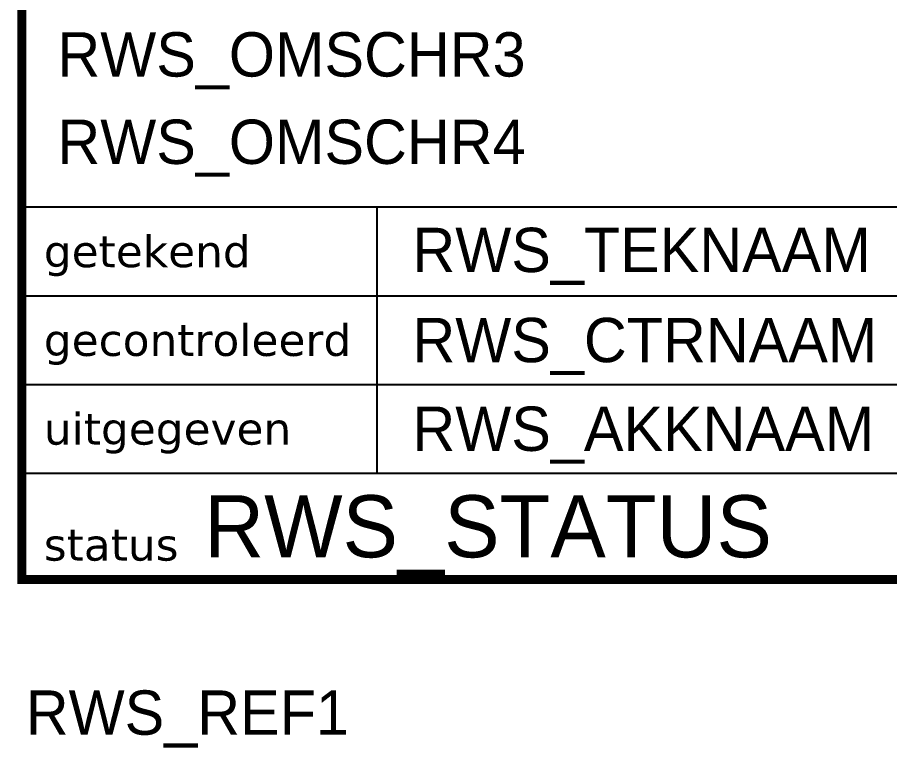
# Model space of a CAD drawing. Extents: x -170 to 15, y -9 to 70.
# Drawn here: x -170.25 to -121.12, y -9.47 to 31.68 of the extents above; entities that cross this region are included whole.
import ezdxf

# ---------------------------------------------------------------- set-up
doc = ezdxf.new("R2010")
doc.units = 0
doc.header["$MEASUREMENT"] = 0
for name, color, linetype in [('TO-XX-STEMPEL', 7, 'CONTINUOUS'), ('TO-XX-T18_1', 7, 'CONTINUOUS'), ('TO-XX-T25_1', 7, 'CONTINUOUS'), ('TO-XX-T35_1', 7, 'CONTINUOUS')]:
    doc.layers.add(name, color=color, linetype=linetype)
doc.styles.add('RIJKSHUISSTIJL', font='verdana.TTF', dxfattribs={"height": 1.8})
doc.styles.add('RTW_ISO', font='iso-rtw.shx')

msp = doc.modelspace()

# ---------------------------------------------------------------- linework, layer by layer
at = {"layer": 'TO-XX-STEMPEL'}
for p, q in [((-170, 21), (0, 21)), ((-150, 21), (-150, 6)), ((-170, 16), (-75, 16)), ((-170, 11), (-75, 11)), ((-170, 6), (0, 6))]:
    msp.add_line(p, q, dxfattribs=at)
at = {"layer": 'TO-XX-STEMPEL', "const_width": 0.5}
msp.add_lwpolyline([(0, 0), (0, 70), (-170, 70), (-170, 0), (0, 0)], dxfattribs=at)

# ---------------------------------------------------------------- texts
at = {"layer": 'TO-XX-T18_1', "style": 'RIJKSHUISSTIJL'}
for s, p in [('getekend', (-168.764, 17.606)), ('gecontroleerd', (-168.764, 12.606)), ('uitgegeven', (-168.764, 7.606)), ('status', (-168.764, 1.068))]:
    msp.add_text(s, height=1.8, dxfattribs=at).set_placement(p)
at = {"layer": 'TO-XX-T25_1', "style": 'RTW_ISO', "flags": 8}
for tag, p in [('RWS_OMSCHR3', (-168, 28.35)), ('RWS_OMSCHR4', (-168, 23.425)), ('RWS_TEKNAAM', (-148, 17.33)), ('RWS_CTRNAAM', (-148, 12.25)), ('RWS_AKKNAAM', (-148, 7.25)), ('RWS_REF1', (-169.781, -8.75))]:
    msp.add_attdef(tag, p, '', height=2.5, dxfattribs=at)
at = {"layer": 'TO-XX-T35_1', "style": 'RTW_ISO', "flags": 8}
msp.add_attdef('RWS_STATUS', (-159.733, 1.25), '', height=3.5, dxfattribs=at)

doc.saveas('drawing.dxf')
